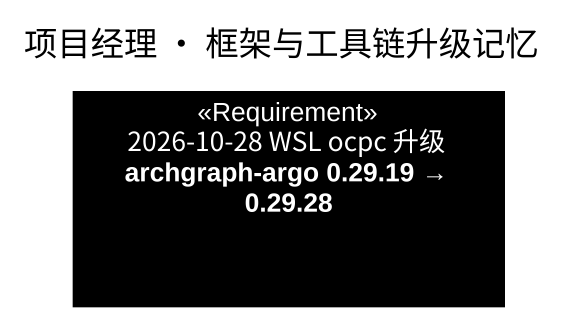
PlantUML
@startuml
title 项目经理 · 框架与工具链升级记忆
hide circle
hide empty members
class "2026-10-28 WSL ocpc 升级 archgraph-argo 0.29.19 → 0.29.28" as c2026_10_28_WSL_ocpc_升级 <<Requirement>> #000000
@enduml
